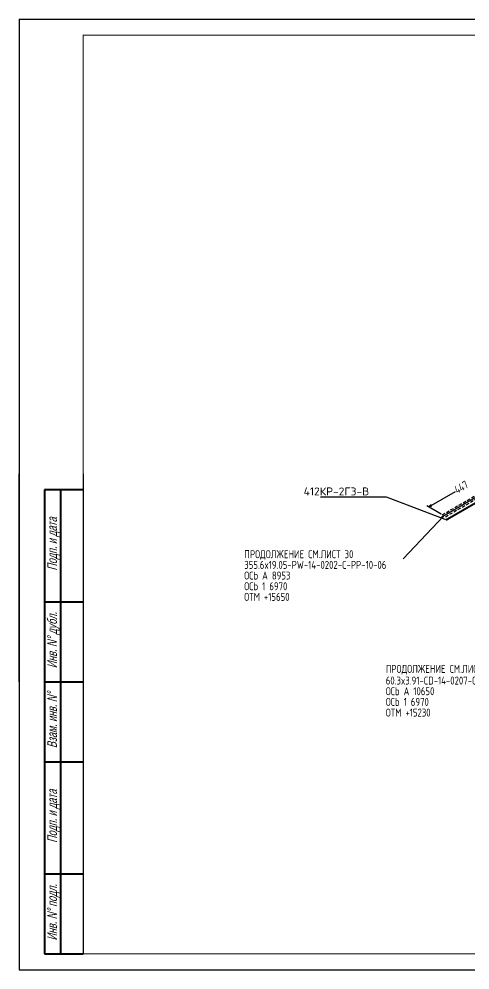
# Model space of a CAD drawing. Header units: millimetres. Extents: x 789 to 2531, y -2516 to 1713.
# Drawn here: x 2110.9 to 2251.7, y 401 to 698 of the extents above; entities that cross this region are included whole.
import ezdxf
from ezdxf import colors
from ezdxf.entities.mleader import LeaderData, LeaderLine
from ezdxf.enums import TextEntityAlignment as Align
from ezdxf.math import Vec2, Vec3

# ---------------------------------------------------------------- set-up
doc = ezdxf.new("R2010")
doc.units = ezdxf.units.MM
for name, pattern in [('GT110', [1.5, 1, -0.5]), ('HIDDEN', [0.375, 0.25, -0.125]), ('JIS_02_4.0', [5.5, 4, -1.5])]:
    doc.linetypes.add(name, pattern=pattern)
for name, color, linetype in [('GT_1', 7, 'Continuous'), ('RAMKA', 2, 'Continuous'), ('TRACE', 1, 'HIDDEN')]:
    doc.layers.add(name, color=color, linetype=linetype)
doc.layers.add('Электрообогрев', color=1, linetype='JIS_02_4.0', lineweight=30)
doc.styles.add('Aryal.cyr 3', font='arial.ttf', dxfattribs={"width": 0.666667, "oblique": 15, "height": 3})
doc.styles.add('HTX1', font='GOST2304A', dxfattribs={"width": 0.98})
doc.styles.get("Standard").update_dxf_attribs({"font": 'txt.shx'})

# ---------------------------------------------------------------- blocks, each defined once
blk = doc.blocks.new('_Dot')
at = {"color": 0, "linetype": 'ByBlock', "lineweight": -2}
blk.add_line((-0.5, 0), (-1, 0), dxfattribs=at)
at = {"color": 0, "linetype": 'ByBlock', "const_width": 0.5}
blk.add_lwpolyline([(-0.25, 0, 1), (0.25, 0, 1)], format="xyb", close=True, dxfattribs=at)

msp = doc.modelspace()

# ---------------------------------------------------------------- linework, layer by layer
at = {"linetype": 'Continuous'}
for p, q in [((2110.94, 698.05), (2110.94, 401.05)), ((2110.94, 698.05), (2530.94, 698.05)), ((2110.94, 401.05), (2530.94, 401.05))]:
    msp.add_line(p, q, dxfattribs=at)
at = {"color": 7}
for p, q in [((2110.94, 491.05), (2110.94, 556.05)), ((2130.94, 556.05), (2130.94, 406.05))]:
    msp.add_line(p, q, dxfattribs=at)
at = {"linetype": 'Continuous', "const_width": 0.3}
msp.add_lwpolyline([(2130.94, 693.05), (2525.94, 693.05), (2525.94, 406.05), (2130.94, 406.05)], close=True, dxfattribs=at)
at = {"layer": 'GT_1', "flags": 128}
for points in [[(2238.79, 545.66), (2247.19, 550.51)], [(2242.69, 543.41), (2238.24, 545.96)], [(2239.54, 546.31), (2238.79, 545.66), (2239.74, 546.01)], [(2243.54, 542.91), (2230.81, 529.41)], [(2242.99, 542.06), (2243.54, 542.91), (2242.74, 542.32)]]:
    msp.add_lwpolyline(points, dxfattribs=at)
at = {"layer": 'GT_1', "linetype": 'GT110', "flags": 128}
for points in [[(2243.04, 543.21), (2255.89, 550.66)], [(2244.04, 542.61), (2256.89, 550.06)]]:
    msp.add_lwpolyline(points, dxfattribs=at)
at = {"layer": 'GT_1', "const_width": 0.4, "flags": 128}
msp.add_lwpolyline([(2256.39, 550.36), (2243.54, 542.91)], dxfattribs=at)
at = {"layer": 'RAMKA', "color": 7, "lineweight": 40}
for p, q in [((2130.94, 551.05), (2118.94, 551.05)), ((2118.94, 551.05), (2118.94, 406.05)), ((2123.94, 406.05), (2123.94, 551.05)), ((2118.94, 516.05), (2130.94, 516.05)), ((2118.94, 491.05), (2130.94, 491.05)), ((2118.94, 466.05), (2130.94, 466.05)), ((2118.94, 431.05), (2130.94, 431.05)), ((2118.94, 406.05), (2130.94, 406.05))]:
    msp.add_line(p, q, dxfattribs=at)
at = {"layer": 'TRACE', "lineweight": 25, "ltscale": 7, "const_width": 0.6, "flags": 128}
msp.add_lwpolyline([(2305.45, 539.87), (2303.6, 545.46), (2279, 559.66, 0.132383), (2277.99, 559.93), (2276.51, 559.93, 0.130922), (2275.51, 559.66), (2244.32, 541.65)], format="xyb", dxfattribs=at)

# ---------------------------------------------------------------- texts
at = {"layer": 'GT_1', "style": 'HTX1', "width": 0.98}
msp.add_text('447', height=2.5, rotation=30, dxfattribs=at).set_placement((2247.7, 549.66))
for s, p in [('ПРОДОЛЖЕНИЕ СМ.ЛИСТ 30', (2181.24, 529.65)), ('355.6x19.05-PW-14-0202-C-PP-10-06', (2181.24, 526.32)), ('ОСЬ A 8953', (2181.24, 522.99)), ('ОСЬ 1 6970', (2181.24, 519.65)), ('ОТМ +15650', (2181.24, 516.32)), ('ПРОДОЛЖЕНИЕ СМ.ЛИСТ 9', (2225.39, 493.83)), ('60.3x3.91-CD-14-0207-C-EE-0.6', (2225.39, 490.19)), ('ОСЬ A 10650', (2225.39, 486.86)), ('ОСЬ 1 6970', (2225.39, 483.53)), ('ОТМ +15230', (2225.39, 480.19))]:
    msp.add_text(s, height=2.5, dxfattribs=at).set_placement(p)
at = {"layer": 'RAMKA', "color": 7, "lineweight": 20, "style": 'Aryal.cyr 3', "oblique": 15, "width": 0.666667}
for s, p in [('Подп. и дата', (2121.26, 534.09)), ('Инв. N%%D дубл.', (2121.26, 504.07)), ('Взам. инв. N%%D', (2121.26, 479.07)), ('Подп. и дата', (2121.26, 449.07)), ('Инв. N%%D подл.', (2121.26, 419.07))]:
    msp.add_text(s, height=3, rotation=90, dxfattribs=at).set_placement(p, align=Align.MIDDLE_CENTER)

# ---------------------------------------------------------------- next in the draw order: leaders
at = {"layer": 'Электрообогрев', "linetype": 'Continuous', "lineweight": 25}
ml = msp.add_multileader_mtext('Standard', dxfattribs=at)
ml.set_content('412КР-2Г3-B', color=256)
ml.set_leader_properties()
ml.set_arrow_properties(name='DOT')
ml.build(insert=Vec2(0, 0))
ml.multileader.update_dxf_attribs({"has_dogleg": 0, "text_left_attachment_type": 6, "text_right_attachment_type": 6, "dogleg_length": 1, "arrow_head_size": 0.5})
ctx = ml.context
ctx.base_point, ctx.char_height, ctx.arrow_head_size, ctx.landing_gap_size, ctx.plane_origin = Vec3(2199.75, 548.75), 2.5, 0.5, 0, Vec3(2213.7, 498.36)
ctx.left_attachment, ctx.right_attachment = 6, 6
notes = []
notes.append((ctx, [(1, (1, 1, 0), (2226.08, 548.75), (-1, 0), 0.5, [(0, [(2244.41, 541.59)], 0, [])])]))
ctx.mtext.insert, ctx.mtext.flow_direction = Vec3(2199.75, 551.75), 5
ctx.mtext.has_bg_fill, ctx.mtext.bg_color, ctx.mtext.bg_scale_factor, ctx.mtext.bg_transparency, ctx.mtext.use_window_bg_color = 1, -1027028792, 1.5, 0, 1
for ctx, leaders in notes:
    for number, flags, end, landing, length, lines in leaders:
        leader = LeaderData()
        leader.index, (leader.has_last_leader_line, leader.has_dogleg_vector, leader.attachment_direction) = number, flags
        leader.last_leader_point, leader.dogleg_vector, leader.dogleg_length = Vec3(end), Vec3(landing), length
        for number, points, colour, breaks in lines:
            line = LeaderLine()
            line.index, line.vertices, line.color, line.breaks = number, Vec3.list(points), colors.encode_raw_color(colour), breaks
            leader.lines.append(line)
        ctx.leaders.append(leader)

doc.saveas('drawing.dxf')
